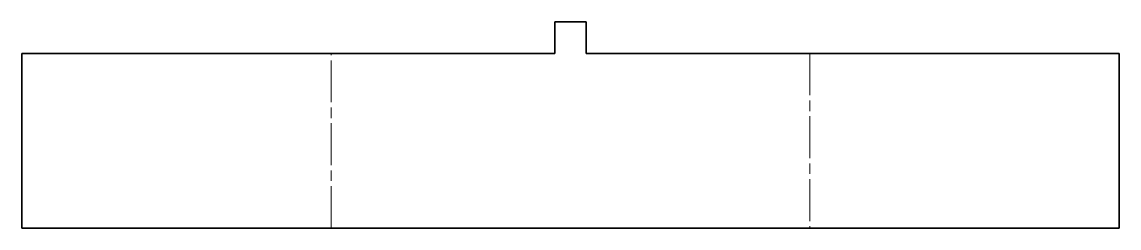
# Model space of a CAD drawing. Header units: inches. Extents: x 0 to 62.8, y 0 to 11.8.
import ezdxf

# ---------------------------------------------------------------- set-up
doc = ezdxf.new("R2010")
doc.units = ezdxf.units.IN
doc.header["$MEASUREMENT"] = 0
doc.linetypes.add('Chain', pattern=[13.68, 9.12, -1.14, 2.28, -1.14])
doc.layers.add('SIMUMAK Bend Centerline (ISO)', color=7, linetype='Chain', lineweight=9)
doc.layers.add('SIMUMAK Visible (ISO)', color=7, linetype='Continuous', lineweight=35)

# ---------------------------------------------------------------- blocks, each defined once
blk = doc.blocks.new('CDR-AU-31-UARM-01_Sheet_1_CDR-AU-31-UARM-01 (Desplegada)')
at = {"layer": 'SIMUMAK Bend Centerline (ISO)', "ltscale": 0.263158}
for p, q in [((-13.696, -5.9), (-13.696, 4.1)), ((13.696, 4.1), (13.696, -5.9))]:
    blk.add_line(p, q, dxfattribs=at)
at = {"layer": 'SIMUMAK Visible (ISO)'}
for p, q in [((-0.9, 5.9), (-0.9, 4.1)), ((0.9, 5.9), (-0.9, 5.9)), ((0.9, 4.1), (0.9, 5.9)), ((-31.393, -5.9), (-31.393, 4.1)), ((-31.393, 4.1), (-0.9, 4.1)), ((0.9, 4.1), (31.393, 4.1)), ((31.393, 4.1), (31.393, -5.9)), ((31.393, -5.9), (-31.393, -5.9))]:
    blk.add_line(p, q, dxfattribs=at)

msp = doc.modelspace()

# ---------------------------------------------------------------- block references
msp.add_blockref('CDR-AU-31-UARM-01_Sheet_1_CDR-AU-31-UARM-01 (Desplegada)', (31.393, 5.9))

doc.saveas('drawing.dxf')
